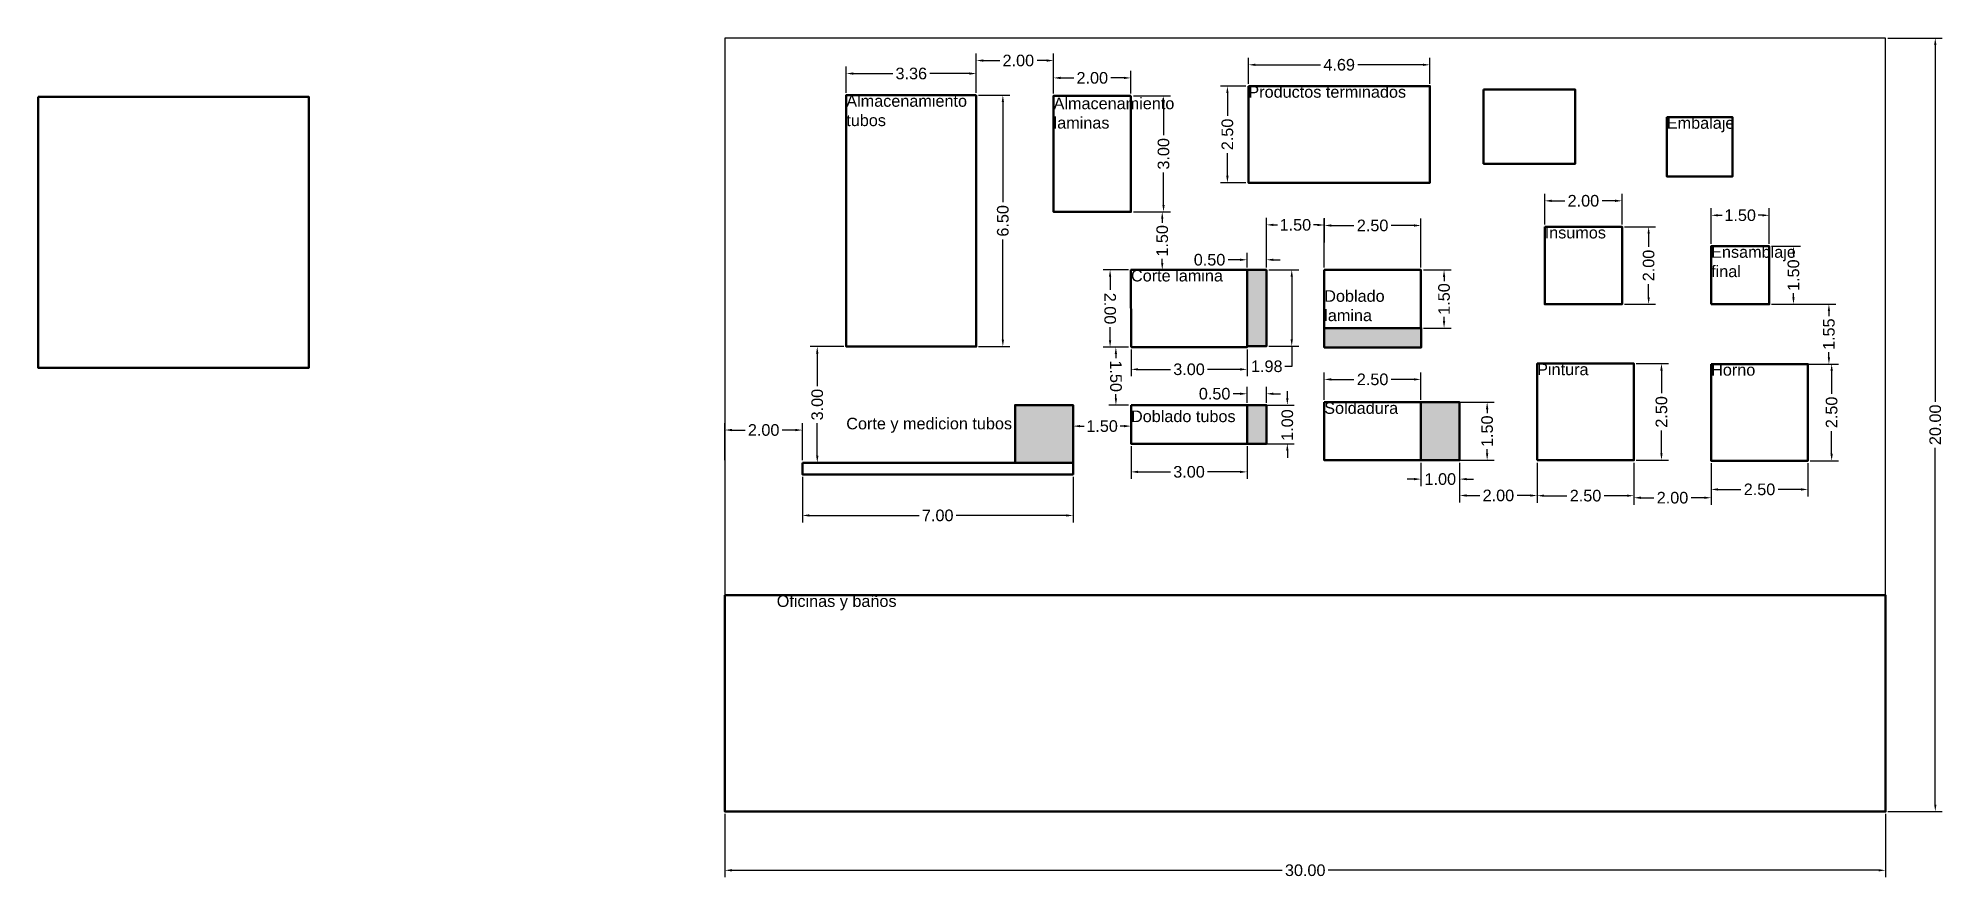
# Model space of a CAD drawing. Header units: metres. Extents: x -17.8 to 31.5, y -1.7 to 20.
import ezdxf

# ---------------------------------------------------------------- set-up
doc = ezdxf.new("R2010")
doc.units = ezdxf.units.M
doc.layers.add('Station', color=3, linetype='Continuous', lineweight=50)
doc.layers.add('WIP', color=40, linetype='Continuous', lineweight=50)
doc.styles.add('Arial_3', font='arial.ttf', dxfattribs={"height": 3})
doc.styles.get("Standard").update_dxf_attribs({"font": 'arial.ttf'})
doc.dimstyles.get("Standard").update_dxf_attribs({"dimtxt": 0.3, "dimasz": 0.18, "dimexe": 0.18, "dimexo": 0.0625, "dimgap": 0.09, "dimtad": 0, "dimtoh": 1, "dimzin": 0, "dimdsep": 46, "dimtxsty": 'Standard', "dimcen": 0.09, "dimadec": 0, "dimazin": 0, "dimtfac": 1, "dimtofl": 0, "dimtmove": 0, "dimatfit": 3, "dimfxl": 1, "dimtolj": 1, "dimtzin": 0, "dimarcsym": 0})

# ---------------------------------------------------------------- blocks, each defined once
blk = doc.blocks.new('*D3')
at = {"color": 0, "lineweight": -2, "transparency": 16777216}
for p, q in [((0, -0.062), (0, -1.699)), ((30, -0.062), (30, -1.699)), ((0.18, -1.519), (14.404, -1.519)), ((29.82, -1.519), (15.596, -1.519))]:
    blk.add_line(p, q, dxfattribs=at)
at = {"color": 0, "transparency": 16777216}
for points in [[(0.18, -1.489), (0.18, -1.549), (0, -1.519)], [(29.82, -1.489), (29.82, -1.549), (30, -1.519)]]:
    blk.add_solid(points, dxfattribs=at)
at = {"layer": 'Defpoints', "color": 0, "transparency": 16777216}
for p in [(0, 0), (30, 0), (30, -1.519)]:
    blk.add_point(p, dxfattribs=at)
at = {"color": 0, "transparency": 16777216, "insert": (15, -1.519), "char_height": 0.3, "attachment_point": 5}
blk.add_mtext('\\A1;30.00', dxfattribs=at)
blk = doc.blocks.new('*D4')
at = {"color": 0, "lineweight": -2, "transparency": 16777216}
for p, q in [((30.063, 20), (31.467, 20)), ((31.287, 19.82), (31.287, 10.598)), ((31.287, 0.18), (31.287, 9.402)), ((30.063, 0), (31.467, 0))]:
    blk.add_line(p, q, dxfattribs=at)
at = {"color": 0, "transparency": 16777216}
for points in [[(31.257, 19.82), (31.317, 19.82), (31.287, 20)], [(31.257, 0.18), (31.317, 0.18), (31.287, 0)]]:
    blk.add_solid(points, dxfattribs=at)
at = {"layer": 'Defpoints', "color": 0, "transparency": 16777216}
for p in [(30, 20), (31.287, 20), (30, 0)]:
    blk.add_point(p, dxfattribs=at)
at = {"color": 0, "transparency": 16777216, "insert": (31.287, 10), "char_height": 0.3, "attachment_point": 5, "rotation": 90}
blk.add_mtext('\\A1;20.00', dxfattribs=at)
blk = doc.blocks.new('*D5')
at = {"color": 0, "lineweight": -2, "transparency": 16777216}
for p, q in [((6.559, 18.524), (7.364, 18.524)), ((7.184, 18.344), (7.184, 15.754)), ((7.184, 12.204), (7.184, 14.794)), ((6.559, 12.024), (7.364, 12.024))]:
    blk.add_line(p, q, dxfattribs=at)
at = {"color": 0, "transparency": 16777216}
for points in [[(7.154, 18.344), (7.214, 18.344), (7.184, 18.524)], [(7.154, 12.204), (7.214, 12.204), (7.184, 12.024)]]:
    blk.add_solid(points, dxfattribs=at)
at = {"layer": 'Defpoints', "color": 0, "transparency": 16777216}
for p in [(6.497, 18.524), (6.497, 12.024), (7.184, 12.024)]:
    blk.add_point(p, dxfattribs=at)
at = {"color": 0, "transparency": 16777216, "insert": (7.184, 15.274), "char_height": 0.3, "attachment_point": 5, "rotation": 90}
blk.add_mtext('\\A1;6.50', dxfattribs=at)
blk = doc.blocks.new('*D6')
at = {"color": 0, "lineweight": -2, "transparency": 16777216}
for p, q in [((3.137, 18.587), (3.137, 19.263)), ((6.497, 18.587), (6.497, 19.263)), ((3.317, 19.083), (4.337, 19.083)), ((6.317, 19.083), (5.296, 19.083))]:
    blk.add_line(p, q, dxfattribs=at)
at = {"color": 0, "transparency": 16777216}
for points in [[(3.317, 19.113), (3.317, 19.053), (3.137, 19.083)], [(6.317, 19.113), (6.317, 19.053), (6.497, 19.083)]]:
    blk.add_solid(points, dxfattribs=at)
at = {"layer": 'Defpoints', "color": 0, "transparency": 16777216}
for p in [(6.497, 19.083), (3.137, 18.524), (6.497, 18.524)]:
    blk.add_point(p, dxfattribs=at)
at = {"color": 0, "transparency": 16777216, "insert": (4.817, 19.083), "char_height": 0.3, "attachment_point": 5}
blk.add_mtext('\\A1;3.36', dxfattribs=at)
blk = doc.blocks.new('*D7')
at = {"color": 0, "lineweight": -2, "transparency": 16777216}
for p, q in [((14.538, 10.69), (14.538, 10.87)), ((13.56, 10.51), (14.718, 10.51)), ((13.56, 9.51), (14.718, 9.51)), ((14.538, 9.33), (14.538, 9.15))]:
    blk.add_line(p, q, dxfattribs=at)
at = {"color": 0, "transparency": 16777216}
for points in [[(14.508, 10.69), (14.568, 10.69), (14.538, 10.51)], [(14.508, 9.33), (14.568, 9.33), (14.538, 9.51)]]:
    blk.add_solid(points, dxfattribs=at)
at = {"layer": 'Defpoints', "color": 0, "transparency": 16777216}
for p in [(13.497, 10.51), (13.497, 9.51), (14.538, 9.51)]:
    blk.add_point(p, dxfattribs=at)
at = {"color": 0, "transparency": 16777216, "insert": (14.538, 9.993), "char_height": 0.3, "attachment_point": 5, "rotation": 90}
blk.add_mtext('\\A1;1.00', dxfattribs=at)
blk = doc.blocks.new('*D8')
at = {"color": 0, "lineweight": -2, "transparency": 16777216}
for p, q in [((15.492, 14.067), (15.492, 15.334)), ((17.992, 14.067), (17.992, 15.334)), ((15.672, 15.154), (16.26, 15.154)), ((17.812, 15.154), (17.224, 15.154))]:
    blk.add_line(p, q, dxfattribs=at)
at = {"color": 0, "transparency": 16777216}
for points in [[(15.672, 15.184), (15.672, 15.124), (15.492, 15.154)], [(17.812, 15.184), (17.812, 15.124), (17.992, 15.154)]]:
    blk.add_solid(points, dxfattribs=at)
at = {"layer": 'Defpoints', "color": 0, "transparency": 16777216}
for p in [(17.992, 15.154), (15.492, 14.004), (17.992, 14.004)]:
    blk.add_point(p, dxfattribs=at)
at = {"color": 0, "transparency": 16777216, "insert": (16.742, 15.154), "char_height": 0.3, "attachment_point": 5}
blk.add_mtext('\\A1;2.50', dxfattribs=at)
blk = doc.blocks.new('*D9')
at = {"color": 0, "lineweight": -2, "transparency": 16777216}
for p, q in [((18.054, 14.004), (18.769, 14.004)), ((18.589, 13.824), (18.589, 13.718)), ((18.054, 12.501), (18.769, 12.501)), ((18.589, 12.681), (18.589, 12.788))]:
    blk.add_line(p, q, dxfattribs=at)
at = {"color": 0, "transparency": 16777216}
for points in [[(18.559, 13.824), (18.619, 13.824), (18.589, 14.004)], [(18.559, 12.681), (18.619, 12.681), (18.589, 12.501)]]:
    blk.add_solid(points, dxfattribs=at)
at = {"layer": 'Defpoints', "color": 0, "transparency": 16777216}
for p in [(17.992, 14.004), (17.992, 12.501), (18.589, 12.501)]:
    blk.add_point(p, dxfattribs=at)
at = {"color": 0, "transparency": 16777216, "insert": (18.589, 13.253), "char_height": 0.3, "attachment_point": 5, "rotation": 90}
blk.add_mtext('\\A1;1.50', dxfattribs=at)
blk = doc.blocks.new('*D10')
at = {"color": 0, "lineweight": -2, "transparency": 16777216}
for p, q in [((28.055, 11.571), (28.788, 11.571)), ((28.608, 11.391), (28.608, 10.802)), ((28.608, 9.251), (28.608, 9.839)), ((28.055, 9.071), (28.788, 9.071))]:
    blk.add_line(p, q, dxfattribs=at)
at = {"color": 0, "transparency": 16777216}
for points in [[(28.578, 11.391), (28.638, 11.391), (28.608, 11.571)], [(28.578, 9.251), (28.638, 9.251), (28.608, 9.071)]]:
    blk.add_solid(points, dxfattribs=at)
at = {"layer": 'Defpoints', "color": 0, "transparency": 16777216}
for p in [(27.993, 11.571), (27.993, 9.071), (28.608, 9.071)]:
    blk.add_point(p, dxfattribs=at)
at = {"color": 0, "transparency": 16777216, "insert": (28.608, 10.321), "char_height": 0.3, "attachment_point": 5, "rotation": 90}
blk.add_mtext('\\A1;2.50', dxfattribs=at)
blk = doc.blocks.new('*D11')
at = {"color": 0, "lineweight": -2, "transparency": 16777216}
for p, q in [((25.493, 9.008), (25.493, 8.149)), ((27.993, 9.008), (27.993, 8.149)), ((25.673, 8.329), (26.261, 8.329)), ((27.813, 8.329), (27.224, 8.329))]:
    blk.add_line(p, q, dxfattribs=at)
at = {"color": 0, "transparency": 16777216}
for points in [[(25.673, 8.359), (25.673, 8.299), (25.493, 8.329)], [(27.813, 8.359), (27.813, 8.299), (27.993, 8.329)]]:
    blk.add_solid(points, dxfattribs=at)
at = {"layer": 'Defpoints', "color": 0, "transparency": 16777216}
for p in [(25.493, 9.071), (27.993, 9.071), (25.493, 8.329)]:
    blk.add_point(p, dxfattribs=at)
at = {"color": 0, "transparency": 16777216, "insert": (26.743, 8.329), "char_height": 0.3, "attachment_point": 5}
blk.add_mtext('\\A1;2.50', dxfattribs=at)
blk = doc.blocks.new('*D12')
at = {"color": 0, "lineweight": -2, "transparency": 16777216}
for p, q in [((15.492, 10.646), (15.492, 11.354)), ((17.992, 10.646), (17.992, 11.354)), ((15.672, 11.174), (16.26, 11.174)), ((17.812, 11.174), (17.224, 11.174))]:
    blk.add_line(p, q, dxfattribs=at)
at = {"color": 0, "transparency": 16777216}
for points in [[(15.672, 11.204), (15.672, 11.144), (15.492, 11.174)], [(17.812, 11.204), (17.812, 11.144), (17.992, 11.174)]]:
    blk.add_solid(points, dxfattribs=at)
at = {"layer": 'Defpoints', "color": 0, "transparency": 16777216}
for p in [(17.992, 11.174), (15.492, 10.584), (17.992, 10.584)]:
    blk.add_point(p, dxfattribs=at)
at = {"color": 0, "transparency": 16777216, "insert": (16.742, 11.174), "char_height": 0.3, "attachment_point": 5}
blk.add_mtext('\\A1;2.50', dxfattribs=at)
blk = doc.blocks.new('*D13')
at = {"color": 0, "lineweight": -2, "transparency": 16777216}
for p, q in [((18.054, 10.584), (19.883, 10.584)), ((19.703, 10.404), (19.703, 10.299)), ((19.703, 9.264), (19.703, 9.369)), ((18.054, 9.084), (19.883, 9.084))]:
    blk.add_line(p, q, dxfattribs=at)
at = {"color": 0, "transparency": 16777216}
for points in [[(19.673, 10.404), (19.733, 10.404), (19.703, 10.584)], [(19.673, 9.264), (19.733, 9.264), (19.703, 9.084)]]:
    blk.add_solid(points, dxfattribs=at)
at = {"layer": 'Defpoints', "color": 0, "transparency": 16777216}
for p in [(17.992, 10.584), (17.992, 9.084), (19.703, 9.084)]:
    blk.add_point(p, dxfattribs=at)
at = {"color": 0, "transparency": 16777216, "insert": (19.703, 9.834), "char_height": 0.3, "attachment_point": 5, "rotation": 90}
blk.add_mtext('\\A1;1.50', dxfattribs=at)
blk = doc.blocks.new('*D14')
at = {"color": 0, "lineweight": -2, "transparency": 16777216}
for p, q in [((27.055, 14.619), (27.801, 14.619)), ((27.621, 14.439), (27.621, 14.334)), ((27.621, 13.299), (27.621, 13.404)), ((27.055, 13.119), (27.801, 13.119))]:
    blk.add_line(p, q, dxfattribs=at)
at = {"color": 0, "transparency": 16777216}
for points in [[(27.591, 14.439), (27.651, 14.439), (27.621, 14.619)], [(27.591, 13.299), (27.651, 13.299), (27.621, 13.119)]]:
    blk.add_solid(points, dxfattribs=at)
at = {"layer": 'Defpoints', "color": 0, "transparency": 16777216}
for p in [(26.993, 14.619), (27.621, 14.619), (26.993, 13.119)]:
    blk.add_point(p, dxfattribs=at)
at = {"color": 0, "transparency": 16777216, "insert": (27.621, 13.869), "char_height": 0.3, "attachment_point": 5, "rotation": 90}
blk.add_mtext('\\A1;1.50', dxfattribs=at)
blk = doc.blocks.new('*D15')
at = {"color": 0, "lineweight": -2, "transparency": 16777216}
for p, q in [((25.493, 14.681), (25.493, 15.598)), ((25.673, 15.418), (25.778, 15.418)), ((26.813, 15.418), (26.708, 15.418)), ((26.993, 14.681), (26.993, 15.598))]:
    blk.add_line(p, q, dxfattribs=at)
at = {"color": 0, "transparency": 16777216}
for points in [[(25.673, 15.448), (25.673, 15.388), (25.493, 15.418)], [(26.813, 15.448), (26.813, 15.388), (26.993, 15.418)]]:
    blk.add_solid(points, dxfattribs=at)
at = {"layer": 'Defpoints', "color": 0, "transparency": 16777216}
for p in [(25.493, 15.418), (25.493, 14.619), (26.993, 14.619)]:
    blk.add_point(p, dxfattribs=at)
at = {"color": 0, "transparency": 16777216, "insert": (26.243, 15.418), "char_height": 0.3, "attachment_point": 5}
blk.add_mtext('\\A1;1.50', dxfattribs=at)
blk = doc.blocks.new('*D16')
at = {"color": 0, "lineweight": -2, "transparency": 16777216}
for p, q in [((20.996, 9.021), (20.996, 7.987)), ((23.496, 9.021), (23.496, 7.987)), ((21.176, 8.167), (21.764, 8.167)), ((23.316, 8.167), (22.727, 8.167))]:
    blk.add_line(p, q, dxfattribs=at)
at = {"color": 0, "transparency": 16777216}
for points in [[(21.176, 8.197), (21.176, 8.137), (20.996, 8.167)], [(23.316, 8.197), (23.316, 8.137), (23.496, 8.167)]]:
    blk.add_solid(points, dxfattribs=at)
at = {"layer": 'Defpoints', "color": 0, "transparency": 16777216}
for p in [(20.996, 9.084), (23.496, 9.084), (23.496, 8.167)]:
    blk.add_point(p, dxfattribs=at)
at = {"color": 0, "transparency": 16777216, "insert": (22.246, 8.167), "char_height": 0.3, "attachment_point": 5}
blk.add_mtext('\\A1;2.50', dxfattribs=at)
blk = doc.blocks.new('*D17')
at = {"color": 0, "lineweight": -2, "transparency": 16777216}
for p, q in [((23.558, 11.584), (24.389, 11.584)), ((24.209, 11.404), (24.209, 10.816)), ((24.209, 9.264), (24.209, 9.852)), ((23.558, 9.084), (24.389, 9.084))]:
    blk.add_line(p, q, dxfattribs=at)
at = {"color": 0, "transparency": 16777216}
for points in [[(24.179, 11.404), (24.239, 11.404), (24.209, 11.584)], [(24.179, 9.264), (24.239, 9.264), (24.209, 9.084)]]:
    blk.add_solid(points, dxfattribs=at)
at = {"layer": 'Defpoints', "color": 0, "transparency": 16777216}
for p in [(23.496, 11.584), (24.209, 11.584), (23.496, 9.084)]:
    blk.add_point(p, dxfattribs=at)
at = {"color": 0, "transparency": 16777216, "insert": (24.209, 10.334), "char_height": 0.3, "attachment_point": 5, "rotation": 90}
blk.add_mtext('\\A1;2.50', dxfattribs=at)
blk = doc.blocks.new('*D18')
at = {"color": 0, "lineweight": -2, "transparency": 16777216}
for p, q in [((6.497, 18.587), (6.497, 19.599)), ((6.677, 19.419), (7.104, 19.419)), ((8.316, 19.419), (8.067, 19.419)), ((8.496, 18.57), (8.496, 19.599))]:
    blk.add_line(p, q, dxfattribs=at)
at = {"color": 0, "transparency": 16777216}
for points in [[(6.677, 19.449), (6.677, 19.389), (6.497, 19.419)], [(8.316, 19.449), (8.316, 19.389), (8.496, 19.419)]]:
    blk.add_solid(points, dxfattribs=at)
at = {"layer": 'Defpoints', "color": 0, "transparency": 16777216}
for p in [(8.496, 19.419), (6.497, 18.524), (8.496, 18.507)]:
    blk.add_point(p, dxfattribs=at)
at = {"color": 0, "transparency": 16777216, "insert": (7.585, 19.419), "char_height": 0.3, "attachment_point": 5}
blk.add_mtext('\\A1;2.00', dxfattribs=at)
blk = doc.blocks.new('*D19')
at = {"color": 0, "lineweight": -2, "transparency": 16777216}
for p, q in [((8.496, 18.57), (8.496, 19.15)), ((8.676, 18.97), (9.015, 18.97)), ((10.316, 18.97), (9.978, 18.97)), ((10.496, 18.57), (10.496, 19.15))]:
    blk.add_line(p, q, dxfattribs=at)
at = {"color": 0, "transparency": 16777216}
for points in [[(8.676, 19), (8.676, 18.94), (8.496, 18.97)], [(10.316, 19), (10.316, 18.94), (10.496, 18.97)]]:
    blk.add_solid(points, dxfattribs=at)
at = {"layer": 'Defpoints', "color": 0, "transparency": 16777216}
for p in [(10.496, 18.97), (8.496, 18.507), (10.496, 18.507)]:
    blk.add_point(p, dxfattribs=at)
at = {"color": 0, "transparency": 16777216, "insert": (9.496, 18.97), "char_height": 0.3, "attachment_point": 5}
blk.add_mtext('\\A1;2.00', dxfattribs=at)
blk = doc.blocks.new('*D20')
at = {"color": 0, "lineweight": -2, "transparency": 16777216}
for p, q in [((10.559, 18.507), (11.518, 18.507)), ((11.338, 18.327), (11.338, 17.486)), ((11.338, 15.687), (11.338, 16.528)), ((10.559, 15.507), (11.518, 15.507))]:
    blk.add_line(p, q, dxfattribs=at)
at = {"color": 0, "transparency": 16777216}
for points in [[(11.308, 18.327), (11.368, 18.327), (11.338, 18.507)], [(11.308, 15.687), (11.368, 15.687), (11.338, 15.507)]]:
    blk.add_solid(points, dxfattribs=at)
at = {"layer": 'Defpoints', "color": 0, "transparency": 16777216}
for p in [(10.496, 18.507), (10.496, 15.507), (11.338, 15.507)]:
    blk.add_point(p, dxfattribs=at)
at = {"color": 0, "transparency": 16777216, "insert": (11.338, 17.007), "char_height": 0.3, "attachment_point": 5, "rotation": 90}
blk.add_mtext('\\A1;3.00', dxfattribs=at)
blk = doc.blocks.new('*D22')
at = {"color": 0, "lineweight": -2, "transparency": 16777216}
for p, q in [((10.497, 11.945), (10.497, 11.254)), ((13.497, 11.945), (13.497, 11.254)), ((10.677, 11.434), (11.518, 11.434)), ((13.317, 11.434), (12.476, 11.434))]:
    blk.add_line(p, q, dxfattribs=at)
at = {"color": 0, "transparency": 16777216}
for points in [[(10.677, 11.464), (10.677, 11.404), (10.497, 11.434)], [(13.317, 11.464), (13.317, 11.404), (13.497, 11.434)]]:
    blk.add_solid(points, dxfattribs=at)
at = {"layer": 'Defpoints', "color": 0, "transparency": 16777216}
for p in [(10.497, 12.007), (13.497, 12.007), (10.497, 11.434)]:
    blk.add_point(p, dxfattribs=at)
at = {"color": 0, "transparency": 16777216, "insert": (11.997, 11.434), "char_height": 0.3, "attachment_point": 5}
blk.add_mtext('\\A1;3.00', dxfattribs=at)
blk = doc.blocks.new('*D23')
at = {"color": 0, "lineweight": -2, "transparency": 16777216}
for p, q in [((13.996, 14.07), (13.999, 15.35)), ((15.492, 14.067), (15.495, 15.347)), ((14.179, 15.17), (14.281, 15.169)), ((15.314, 15.167), (15.211, 15.168))]:
    blk.add_line(p, q, dxfattribs=at)
at = {"color": 0, "transparency": 16777216}
for points in [[(14.179, 15.2), (14.179, 15.14), (13.999, 15.17)], [(15.314, 15.197), (15.314, 15.137), (15.494, 15.167)]]:
    blk.add_solid(points, dxfattribs=at)
at = {"layer": 'Defpoints', "color": 0, "transparency": 16777216}
for p in [(15.494, 15.167), (13.996, 14.007), (15.492, 14.004)]:
    blk.add_point(p, dxfattribs=at)
at = {"color": 0, "transparency": 16777216, "insert": (14.746, 15.169), "char_height": 0.3, "attachment_point": 5, "rotation": 359.8894}
blk.add_mtext('\\A1;1.50', dxfattribs=at)
blk = doc.blocks.new('*D24')
at = {"color": 0, "lineweight": -2, "transparency": 16777216}
for p, q in [((10.559, 15.507), (11.485, 15.507)), ((11.305, 15.327), (11.305, 15.222)), ((11.305, 14.187), (11.305, 14.292)), ((10.559, 14.007), (11.485, 14.007))]:
    blk.add_line(p, q, dxfattribs=at)
at = {"color": 0, "transparency": 16777216}
for points in [[(11.275, 15.327), (11.335, 15.327), (11.305, 15.507)], [(11.275, 14.187), (11.335, 14.187), (11.305, 14.007)]]:
    blk.add_solid(points, dxfattribs=at)
at = {"layer": 'Defpoints', "color": 0, "transparency": 16777216}
for p in [(10.496, 15.507), (10.496, 14.007), (11.305, 14.007)]:
    blk.add_point(p, dxfattribs=at)
at = {"color": 0, "transparency": 16777216, "insert": (11.305, 14.757), "char_height": 0.3, "attachment_point": 5, "rotation": 90}
blk.add_mtext('\\A1;1.50', dxfattribs=at)
blk = doc.blocks.new('*D25')
at = {"color": 0, "lineweight": -2, "transparency": 16777216}
for p, q in [((10.434, 14.007), (9.776, 14.007)), ((9.956, 13.827), (9.956, 13.489)), ((9.956, 12.187), (9.956, 12.525)), ((10.434, 12.007), (9.776, 12.007))]:
    blk.add_line(p, q, dxfattribs=at)
at = {"color": 0, "transparency": 16777216}
for points in [[(9.986, 13.827), (9.926, 13.827), (9.956, 14.007)], [(9.986, 12.187), (9.926, 12.187), (9.956, 12.007)]]:
    blk.add_solid(points, dxfattribs=at)
at = {"layer": 'Defpoints', "color": 0, "transparency": 16777216}
for p in [(9.956, 14.007), (10.496, 14.007), (10.497, 12.007)]:
    blk.add_point(p, dxfattribs=at)
at = {"color": 0, "transparency": 16777216, "insert": (9.956, 13.007), "char_height": 0.3, "attachment_point": 5, "rotation": 270.0157}
blk.add_mtext('\\A1;2.00', dxfattribs=at)
blk = doc.blocks.new('*D26')
at = {"color": 0, "lineweight": -2, "transparency": 16777216}
for p, q in [((14.059, 14.007), (14.832, 14.007)), ((14.652, 13.827), (14.652, 12.21)), ((14.059, 12.03), (14.832, 12.03)), ((14.652, 12.03), (14.652, 11.512)), ((14.652, 11.512), (14.472, 11.512))]:
    blk.add_line(p, q, dxfattribs=at)
at = {"color": 0, "transparency": 16777216}
for points in [[(14.622, 13.827), (14.682, 13.827), (14.652, 14.007)], [(14.622, 12.21), (14.682, 12.21), (14.652, 12.03)]]:
    blk.add_solid(points, dxfattribs=at)
at = {"layer": 'Defpoints', "color": 0, "transparency": 16777216}
for p in [(13.996, 14.007), (13.996, 12.03), (14.652, 12.03)]:
    blk.add_point(p, dxfattribs=at)
at = {"color": 0, "transparency": 16777216, "insert": (14.006, 11.512), "char_height": 0.3, "attachment_point": 5}
blk.add_mtext('\\A1;1.98', dxfattribs=at)
blk = doc.blocks.new('*D27')
at = {"color": 0, "lineweight": -2, "transparency": 16777216}
for p, q in [((13.496, 14.07), (13.496, 14.447)), ((13.996, 14.07), (13.996, 14.447)), ((13.316, 14.267), (13.007, 14.267)), ((14.176, 14.267), (14.356, 14.267))]:
    blk.add_line(p, q, dxfattribs=at)
at = {"color": 0, "transparency": 16777216}
for points in [[(13.316, 14.297), (13.316, 14.237), (13.496, 14.267)], [(14.176, 14.297), (14.176, 14.237), (13.996, 14.267)]]:
    blk.add_solid(points, dxfattribs=at)
at = {"layer": 'Defpoints', "color": 0, "transparency": 16777216}
for p in [(13.496, 14.007), (13.996, 14.267), (13.996, 14.007)]:
    blk.add_point(p, dxfattribs=at)
at = {"color": 0, "transparency": 16777216, "insert": (12.527, 14.267), "char_height": 0.3, "attachment_point": 5}
blk.add_mtext('\\A1;0.50', dxfattribs=at)
blk = doc.blocks.new('*D28')
at = {"color": 0, "lineweight": -2, "transparency": 16777216}
for p, q in [((10.434, 12.007), (9.926, 12.007)), ((10.106, 11.827), (10.106, 11.723)), ((10.435, 10.51), (9.927, 10.509)), ((10.107, 10.689), (10.107, 10.793))]:
    blk.add_line(p, q, dxfattribs=at)
at = {"color": 0, "transparency": 16777216}
for points in [[(10.136, 11.827), (10.076, 11.827), (10.106, 12.007)], [(10.137, 10.689), (10.077, 10.689), (10.107, 10.509)]]:
    blk.add_solid(points, dxfattribs=at)
at = {"layer": 'Defpoints', "color": 0, "transparency": 16777216}
for p in [(10.106, 12.007), (10.497, 12.007), (10.497, 10.51)]:
    blk.add_point(p, dxfattribs=at)
at = {"color": 0, "transparency": 16777216, "insert": (10.106, 11.258), "char_height": 0.3, "attachment_point": 5, "rotation": 270.0171}
blk.add_mtext('\\A1;1.50', dxfattribs=at)
blk = doc.blocks.new('*D29')
at = {"color": 0, "lineweight": -2, "transparency": 16777216}
for p, q in [((10.497, 9.447), (10.497, 8.603)), ((13.497, 9.447), (13.497, 8.603)), ((10.677, 8.783), (11.518, 8.783)), ((13.317, 8.783), (12.476, 8.783))]:
    blk.add_line(p, q, dxfattribs=at)
at = {"color": 0, "transparency": 16777216}
for points in [[(10.677, 8.813), (10.677, 8.753), (10.497, 8.783)], [(13.317, 8.813), (13.317, 8.753), (13.497, 8.783)]]:
    blk.add_solid(points, dxfattribs=at)
at = {"layer": 'Defpoints', "color": 0, "transparency": 16777216}
for p in [(10.497, 9.51), (13.497, 9.51), (10.497, 8.783)]:
    blk.add_point(p, dxfattribs=at)
at = {"color": 0, "transparency": 16777216, "insert": (11.997, 8.783), "char_height": 0.3, "attachment_point": 5}
blk.add_mtext('\\A1;3.00', dxfattribs=at)
blk = doc.blocks.new('*D30')
at = {"color": 0, "lineweight": -2, "transparency": 16777216}
for p, q in [((13.497, 10.572), (13.497, 10.983)), ((13.997, 10.572), (13.997, 10.983)), ((13.317, 10.803), (13.137, 10.803)), ((14.177, 10.803), (14.357, 10.803))]:
    blk.add_line(p, q, dxfattribs=at)
at = {"color": 0, "transparency": 16777216}
for points in [[(13.317, 10.833), (13.317, 10.773), (13.497, 10.803)], [(14.177, 10.833), (14.177, 10.773), (13.997, 10.803)]]:
    blk.add_solid(points, dxfattribs=at)
at = {"layer": 'Defpoints', "color": 0, "transparency": 16777216}
for p in [(13.497, 10.51), (13.997, 10.803), (13.997, 10.51)]:
    blk.add_point(p, dxfattribs=at)
at = {"color": 0, "transparency": 16777216, "insert": (12.658, 10.803), "char_height": 0.3, "attachment_point": 5}
blk.add_mtext('\\A1;0.50', dxfattribs=at)
blk = doc.blocks.new('*D31')
at = {"color": 0, "lineweight": -2, "transparency": 16777216}
for p, q in [((17.992, 9.021), (17.992, 8.416)), ((18.992, 9.021), (18.992, 8.416)), ((17.812, 8.596), (17.632, 8.596)), ((19.172, 8.596), (19.352, 8.596))]:
    blk.add_line(p, q, dxfattribs=at)
at = {"color": 0, "transparency": 16777216}
for points in [[(17.812, 8.626), (17.812, 8.566), (17.992, 8.596)], [(19.172, 8.626), (19.172, 8.566), (18.992, 8.596)]]:
    blk.add_solid(points, dxfattribs=at)
at = {"layer": 'Defpoints', "color": 0, "transparency": 16777216}
for p in [(17.992, 9.084), (18.992, 9.084), (17.992, 8.596)]:
    blk.add_point(p, dxfattribs=at)
at = {"color": 0, "transparency": 16777216, "insert": (18.492, 8.596), "char_height": 0.3, "attachment_point": 5}
blk.add_mtext('\\A1;1.00', dxfattribs=at)
blk = doc.blocks.new('*D32')
at = {"color": 0, "lineweight": -2, "transparency": 16777216}
for p, q in [((18.992, 9.021), (18.992, 7.992)), ((20.996, 9.021), (20.996, 7.992)), ((19.172, 8.172), (19.512, 8.172)), ((20.816, 8.172), (20.475, 8.172))]:
    blk.add_line(p, q, dxfattribs=at)
at = {"color": 0, "transparency": 16777216}
for points in [[(19.172, 8.202), (19.172, 8.142), (18.992, 8.172)], [(20.816, 8.202), (20.816, 8.142), (20.996, 8.172)]]:
    blk.add_solid(points, dxfattribs=at)
at = {"layer": 'Defpoints', "color": 0, "transparency": 16777216}
for p in [(18.992, 9.084), (20.996, 9.084), (20.996, 8.172)]:
    blk.add_point(p, dxfattribs=at)
at = {"color": 0, "transparency": 16777216, "insert": (19.994, 8.172), "char_height": 0.3, "attachment_point": 5}
blk.add_mtext('\\A1;2.00', dxfattribs=at)
blk = doc.blocks.new('*D33')
at = {"color": 0, "lineweight": -2, "transparency": 16777216}
for p, q in [((23.496, 9.021), (23.496, 7.934)), ((25.493, 9.008), (25.493, 7.934)), ((23.676, 8.114), (24.012, 8.114)), ((25.313, 8.114), (24.976, 8.114))]:
    blk.add_line(p, q, dxfattribs=at)
at = {"color": 0, "transparency": 16777216}
for points in [[(23.676, 8.144), (23.676, 8.084), (23.496, 8.114)], [(25.313, 8.144), (25.313, 8.084), (25.493, 8.114)]]:
    blk.add_solid(points, dxfattribs=at)
at = {"layer": 'Defpoints', "color": 0, "transparency": 16777216}
for p in [(23.496, 9.084), (25.493, 9.071), (25.493, 8.114)]:
    blk.add_point(p, dxfattribs=at)
at = {"color": 0, "transparency": 16777216, "insert": (24.494, 8.114), "char_height": 0.3, "attachment_point": 5}
blk.add_mtext('\\A1;2.00', dxfattribs=at)
blk = doc.blocks.new('*D34')
at = {"color": 0, "lineweight": -2, "transparency": 16777216}
for p, q in [((10.497, 10.447), (10.497, 9.786)), ((9.001, 9.082), (9.001, 10.146)), ((9.181, 9.966), (9.284, 9.966)), ((10.317, 9.966), (10.214, 9.966))]:
    blk.add_line(p, q, dxfattribs=at)
at = {"color": 0, "transparency": 16777216}
for points in [[(9.181, 9.996), (9.181, 9.936), (9.001, 9.966)], [(10.317, 9.996), (10.317, 9.936), (10.497, 9.966)]]:
    blk.add_solid(points, dxfattribs=at)
at = {"layer": 'Defpoints', "color": 0, "transparency": 16777216}
for p in [(10.497, 10.51), (9.001, 9.966), (9.001, 9.02)]:
    blk.add_point(p, dxfattribs=at)
at = {"color": 0, "transparency": 16777216, "insert": (9.749, 9.966), "char_height": 0.3, "attachment_point": 5}
blk.add_mtext('\\A1;1.50', dxfattribs=at)
blk = doc.blocks.new('*D35')
at = {"color": 0, "lineweight": -2, "transparency": 16777216}
for p, q in [((2.001, 8.656), (2.001, 7.476)), ((9.001, 8.656), (9.001, 7.476)), ((2.181, 7.656), (5.023, 7.656)), ((8.821, 7.656), (5.979, 7.656))]:
    blk.add_line(p, q, dxfattribs=at)
at = {"color": 0, "transparency": 16777216}
for points in [[(2.181, 7.686), (2.181, 7.626), (2.001, 7.656)], [(8.821, 7.686), (8.821, 7.626), (9.001, 7.656)]]:
    blk.add_solid(points, dxfattribs=at)
at = {"layer": 'Defpoints', "color": 0, "transparency": 16777216}
for p in [(2.001, 8.718), (9.001, 8.718), (2.001, 7.656)]:
    blk.add_point(p, dxfattribs=at)
at = {"color": 0, "transparency": 16777216, "insert": (5.501, 7.656), "char_height": 0.3, "attachment_point": 5}
blk.add_mtext('\\A1;7.00', dxfattribs=at)
blk = doc.blocks.new('*D36')
at = {"color": 0, "lineweight": -2, "transparency": 16777216}
for p, q in [((3.074, 12.024), (2.207, 12.024)), ((2.387, 11.844), (2.387, 11.001)), ((2.387, 9.2), (2.387, 10.043)), ((3.074, 9.02), (2.207, 9.02))]:
    blk.add_line(p, q, dxfattribs=at)
at = {"color": 0, "transparency": 16777216}
for points in [[(2.357, 11.844), (2.417, 11.844), (2.387, 12.024)], [(2.357, 9.2), (2.417, 9.2), (2.387, 9.02)]]:
    blk.add_solid(points, dxfattribs=at)
at = {"layer": 'Defpoints', "color": 0, "transparency": 16777216}
for p in [(3.137, 12.024), (2.387, 9.02), (3.137, 9.02)]:
    blk.add_point(p, dxfattribs=at)
at = {"color": 0, "transparency": 16777216, "insert": (2.387, 10.522), "char_height": 0.3, "attachment_point": 5, "rotation": 90}
blk.add_mtext('\\A1;3.00', dxfattribs=at)
blk = doc.blocks.new('*D37')
at = {"color": 0, "lineweight": -2, "transparency": 16777216}
for p, q in [((23.255, 15.12), (24.057, 15.12)), ((23.877, 14.94), (23.877, 14.601)), ((23.877, 13.299), (23.877, 13.637)), ((23.255, 13.119), (24.057, 13.119))]:
    blk.add_line(p, q, dxfattribs=at)
at = {"color": 0, "transparency": 16777216}
for points in [[(23.847, 14.94), (23.907, 14.94), (23.877, 15.12)], [(23.847, 13.299), (23.907, 13.299), (23.877, 13.119)]]:
    blk.add_solid(points, dxfattribs=at)
at = {"layer": 'Defpoints', "color": 0, "transparency": 16777216}
for p in [(23.192, 15.12), (23.193, 13.119), (23.877, 13.119)]:
    blk.add_point(p, dxfattribs=at)
at = {"color": 0, "transparency": 16777216, "insert": (23.877, 14.119), "char_height": 0.3, "attachment_point": 5, "rotation": 90}
blk.add_mtext('\\A1;2.00', dxfattribs=at)
blk = doc.blocks.new('*D40')
at = {"color": 0, "lineweight": -2, "transparency": 16777216}
for p, q in [((0, 9.082), (0, 10.045)), ((0.18, 9.865), (0.519, 9.865)), ((1.821, 9.865), (1.482, 9.865)), ((2.001, 9.082), (2.001, 10.045))]:
    blk.add_line(p, q, dxfattribs=at)
at = {"color": 0, "transparency": 16777216}
for points in [[(0.18, 9.895), (0.18, 9.835), (0, 9.865)], [(1.821, 9.895), (1.821, 9.835), (2.001, 9.865)]]:
    blk.add_solid(points, dxfattribs=at)
at = {"layer": 'Defpoints', "color": 0, "transparency": 16777216}
for p in [(0, 9.865), (0, 9.02), (2.001, 9.02)]:
    blk.add_point(p, dxfattribs=at)
at = {"color": 0, "transparency": 16777216, "insert": (1.001, 9.865), "char_height": 0.3, "attachment_point": 5}
blk.add_mtext('\\A1;2.00', dxfattribs=at)
blk = doc.blocks.new('*D41')
at = {"color": 0, "lineweight": -2, "transparency": 16777216}
for p, q in [((27.055, 13.119), (28.717, 13.119)), ((28.537, 12.939), (28.537, 12.81)), ((28.537, 11.747), (28.537, 11.876)), ((27.055, 11.567), (28.717, 11.567))]:
    blk.add_line(p, q, dxfattribs=at)
at = {"color": 0, "transparency": 16777216}
for points in [[(28.507, 12.939), (28.567, 12.939), (28.537, 13.119)], [(28.507, 11.747), (28.567, 11.747), (28.537, 11.567)]]:
    blk.add_solid(points, dxfattribs=at)
at = {"layer": 'Defpoints', "color": 0, "transparency": 16777216}
for p in [(26.993, 13.119), (26.993, 11.567), (28.537, 11.567)]:
    blk.add_point(p, dxfattribs=at)
at = {"color": 0, "transparency": 16777216, "insert": (28.537, 12.343), "char_height": 0.3, "attachment_point": 5, "rotation": 90}
blk.add_mtext('\\A1;1.55', dxfattribs=at)
blk = doc.blocks.new('*D42')
at = {"color": 0, "lineweight": -2, "transparency": 16777216}
for p, q in [((21.19, 15.182), (21.19, 15.972)), ((21.37, 15.792), (21.71, 15.792)), ((23.012, 15.792), (22.673, 15.792)), ((23.192, 15.182), (23.192, 15.972))]:
    blk.add_line(p, q, dxfattribs=at)
at = {"color": 0, "transparency": 16777216}
for points in [[(21.37, 15.822), (21.37, 15.762), (21.19, 15.792)], [(23.012, 15.822), (23.012, 15.762), (23.192, 15.792)]]:
    blk.add_solid(points, dxfattribs=at)
at = {"layer": 'Defpoints', "color": 0, "transparency": 16777216}
for p in [(23.192, 15.792), (21.19, 15.12), (23.192, 15.12)]:
    blk.add_point(p, dxfattribs=at)
at = {"color": 0, "transparency": 16777216, "insert": (22.191, 15.792), "char_height": 0.3, "attachment_point": 5}
blk.add_mtext('\\A1;2.00', dxfattribs=at)
blk = doc.blocks.new('*D43')
at = {"color": 0, "lineweight": -2, "transparency": 16777216}
for p, q in [((13.469, 18.758), (12.809, 18.758)), ((12.989, 18.578), (12.989, 17.99)), ((12.989, 16.439), (12.989, 17.027)), ((13.469, 16.259), (12.809, 16.259))]:
    blk.add_line(p, q, dxfattribs=at)
at = {"color": 0, "transparency": 16777216}
for points in [[(12.959, 18.578), (13.019, 18.578), (12.989, 18.758)], [(12.959, 16.439), (13.019, 16.439), (12.989, 16.259)]]:
    blk.add_solid(points, dxfattribs=at)
at = {"layer": 'Defpoints', "color": 0, "transparency": 16777216}
for p in [(13.531, 18.758), (12.989, 16.259), (13.531, 16.259)]:
    blk.add_point(p, dxfattribs=at)
at = {"color": 0, "transparency": 16777216, "insert": (12.989, 17.509), "char_height": 0.3, "attachment_point": 5, "rotation": 90}
blk.add_mtext('\\A1;2.50', dxfattribs=at)
blk = doc.blocks.new('*D44')
at = {"color": 0, "lineweight": -2, "transparency": 16777216}
for p, q in [((13.531, 18.821), (13.531, 19.489)), ((13.711, 19.309), (15.392, 19.309)), ((18.044, 19.309), (16.364, 19.309)), ((18.224, 18.821), (18.224, 19.489))]:
    blk.add_line(p, q, dxfattribs=at)
at = {"color": 0, "transparency": 16777216}
for points in [[(13.711, 19.339), (13.711, 19.279), (13.531, 19.309)], [(18.044, 19.339), (18.044, 19.279), (18.224, 19.309)]]:
    blk.add_solid(points, dxfattribs=at)
at = {"layer": 'Defpoints', "color": 0, "transparency": 16777216}
for p in [(18.224, 19.309), (13.531, 18.758), (18.224, 18.758)]:
    blk.add_point(p, dxfattribs=at)
at = {"color": 0, "transparency": 16777216, "insert": (15.878, 19.309), "char_height": 0.3, "attachment_point": 5}
blk.add_mtext('\\A1;4.69', dxfattribs=at)

msp = doc.modelspace()

# ---------------------------------------------------------------- hatches: boundary and pattern name
at = {"layer": 'WIP'}
h = msp.add_hatch(color=256, dxfattribs=at)
h.dxf.hatch_style = 1
h.paths.add_polyline_path([(13.996, 14.007), (13.496, 14.007), (13.497, 12.03), (13.996, 12.03)])
h = msp.add_hatch(color=256, dxfattribs=at)
h.dxf.hatch_style = 1
h.paths.add_polyline_path([(15.492, 12.501), (15.492, 12.001), (17.998, 12.001), (17.998, 12.501)])
h = msp.add_hatch(color=256, dxfattribs=at)
h.dxf.hatch_style = 1
h.paths.add_polyline_path([(7.501, 9.02), (9.001, 9.02), (9.001, 10.51), (7.501, 10.51)])
h = msp.add_hatch(color=256, dxfattribs=at)
h.dxf.hatch_style = 1
h.paths.add_polyline_path([(13.997, 10.51), (13.497, 10.51), (13.497, 9.51), (13.997, 9.51)])
h = msp.add_hatch(color=256, dxfattribs=at)
h.dxf.hatch_style = 1
h.paths.add_polyline_path([(18.992, 10.584), (17.992, 10.584), (17.992, 9.084), (18.992, 9.084)])

# ---------------------------------------------------------------- linework, layer by layer
msp.add_lwpolyline([(0, 0), (30, 0), (30, 20), (0, 20)], close=True)
at = {"layer": 'Station'}
for points in [[(13.531, 18.758), (18.224, 18.758), (18.224, 16.259), (13.531, 16.259)], [(-17.754, 18.477), (-10.754, 18.477), (-10.754, 11.477), (-17.754, 11.477)], [(6.497, 18.524), (6.497, 12.024), (3.137, 12.024), (3.137, 18.524)], [(10.496, 18.507), (10.496, 15.507), (8.496, 15.507), (8.496, 18.507)], [(19.61, 18.669), (21.979, 18.669), (21.979, 16.75), (19.61, 16.75)], [(24.347, 17.955), (26.046, 17.955), (26.046, 16.422), (24.347, 16.422)], [(21.19, 15.12), (23.192, 15.12), (23.193, 13.119), (21.191, 13.119)], [(25.493, 13.119), (26.993, 13.119), (26.993, 14.619), (25.493, 14.619)], [(10.497, 12.007), (10.496, 14.007), (13.496, 14.007), (13.497, 12.007)], [(15.492, 14.004), (17.992, 14.004), (17.992, 12.501), (15.492, 12.501)], [(20.996, 9.084), (23.496, 9.084), (23.496, 11.584), (20.996, 11.584)], [(25.493, 11.571), (27.993, 11.571), (27.993, 9.071), (25.493, 9.071)], [(10.497, 10.51), (13.497, 10.51), (13.497, 9.51), (10.497, 9.51)], [(15.492, 10.584), (17.992, 10.584), (17.992, 9.084), (15.492, 9.084)], [(2.001, 9.02), (9.001, 9.02), (9.001, 8.718), (2.001, 8.718)], [(0, 5.592), (30, 5.592), (30, 0), (0, 0)]]:
    msp.add_lwpolyline(points, close=True, dxfattribs=at)
at = {"layer": 'WIP'}
for points in [[(13.496, 14.007), (13.996, 14.007), (13.996, 12.03), (13.496, 12.03)], [(15.492, 12.501), (17.998, 12.501), (17.998, 12.001), (15.492, 12.001)], [(9.001, 9.02), (7.501, 9.02), (7.501, 10.51), (9.001, 10.51)], [(13.497, 10.51), (13.997, 10.51), (13.997, 9.51), (13.497, 9.51)], [(17.992, 10.584), (18.992, 10.584), (18.992, 9.084), (17.992, 9.084)]]:
    msp.add_lwpolyline(points, close=True, dxfattribs=at)

# ---------------------------------------------------------------- texts
at = {"char_height": 0.3, "attachment_point": 1}
for s, width, insert in [('Productos terminados', 4.6929, (13.531, 18.758)), ('Embalaje', 1.69873, (24.347, 17.955)), ('Insumos', 2.00265, (21.19, 15.12)), ('Oficinas y baños', 19.9684, (1.339, 5.592))]:
    msp.add_mtext_dynamic_manual_height_columns(s, width=width, gutter_width=12.5, heights=[0], dxfattribs=dict(at, insert=insert))
at = {"char_height": 0.3, "attachment_point": 1, "style": 'Arial_3'}
for s, width, insert in [('{\\fArial Unicode MS|b0|i0|c0|p2;Almacenamiento tubos}', 3, (3.137, 18.524)), ('{\\fArial Unicode MS|b0|i0|c0|p2;Almacenamiento laminas}', 3, (8.496, 18.461)), ('{\\fArial Unicode MS|b0|i0|c0|p2;Ensamblaje final}', 2.5, (25.493, 14.619)), ('{\\fArial Unicode MS|b0|i0|c0|p2;Corte lamina}', 4.180265023023821e-13, (10.497, 14.007)), ('{\\fArial Unicode MS|b0|i0|c0|p34;Doblado lamina}', 2, (15.492, 13.481)), ('{\\fArial Unicode MS|b0|i0|c0|p2;Pintura}', 2.5, (20.996, 11.584)), ('{\\fArial Unicode MS|b0|i0|c0|p2;Horno}', 8.903953130356967e-13, (25.493, 11.571)), ('{\\fArial Unicode MS|b0|i0|c0|p34;Doblado tubos}', 4, (10.497, 10.37)), ('{\\fArial Unicode MS|b0|i0|c0|p2;Soldadura}', 3, (15.492, 10.584)), ('{\\fArial Unicode MS|b0|i0|c0|p2;Corte y medicion tubos}', 7, (3.137, 10.183))]:
    msp.add_mtext_dynamic_manual_height_columns(s, width=width, gutter_width=0.015, heights=[0], dxfattribs=dict(at, insert=insert))

# ---------------------------------------------------------------- dimensions: what is measured, and where the dimension line sits
for base, p1, p2, picture, middle in [((31.287, 20), (30, 0), (30, 20), '*D4', (31.287, 10)), ((12.989, 16.259), (13.531, 18.758), (13.531, 16.259), '*D43', (12.989, 17.509)), ((7.184, 12.024), (6.497, 18.524), (6.497, 12.024), '*D5', (7.184, 15.274)), ((11.338, 15.507), (10.496, 18.507), (10.496, 15.507), '*D20', (11.338, 17.007)), ((11.305, 14.007), (10.496, 15.507), (10.496, 14.007), '*D24', (11.305, 14.757)), ((23.877, 13.119), (23.192, 15.12), (23.193, 13.119), '*D37', (23.877, 14.119)), ((27.621, 14.619), (26.993, 13.119), (26.993, 14.619), '*D14', (27.621, 13.869)), ((18.589, 12.501), (17.992, 14.004), (17.992, 12.501), '*D9', (18.589, 13.253)), ((28.537, 11.567), (26.993, 13.119), (26.993, 11.567), '*D41', (28.537, 12.343)), ((2.387, 9.02), (3.137, 12.024), (3.137, 9.02), '*D36', (2.387, 10.522)), ((28.608, 9.071), (27.993, 11.571), (27.993, 9.071), '*D10', (28.608, 10.321))]:
    dim = msp.add_linear_dim(base=base, p1=p1, p2=p2, angle=90, dimstyle='Standard')
    dim.commit()
    dim.dimension.update_dxf_attribs({"geometry": picture, "text_midpoint": middle})
for base, p1, p2, picture, middle in [((6.497, 19.083), (3.137, 18.524), (6.497, 18.524), '*D6', (4.817, 19.083)), ((18.224, 19.309), (13.531, 18.758), (18.224, 18.758), '*D44', (15.878, 19.309)), ((10.496, 18.97), (8.496, 18.507), (10.496, 18.507), '*D19', (9.496, 18.97)), ((23.192, 15.792), (21.19, 15.12), (23.192, 15.12), '*D42', (22.191, 15.792)), ((17.992, 15.154), (15.492, 14.004), (17.992, 14.004), '*D8', (16.742, 15.154)), ((25.493, 15.418), (26.993, 14.619), (25.493, 14.619), '*D15', (26.243, 15.418)), ((10.497, 11.434), (13.497, 12.007), (10.497, 12.007), '*D22', (11.997, 11.434)), ((17.992, 11.174), (15.492, 10.584), (17.992, 10.584), '*D12', (16.742, 11.174)), ((9.001, 9.966), (10.497, 10.51), (9.001, 9.02), '*D34', (9.749, 9.966)), ((0, 9.865), (2.001, 9.02), (0, 9.02), '*D40', (1.001, 9.865)), ((17.992, 8.596), (18.992, 9.084), (17.992, 9.084), '*D31', (18.492, 8.596)), ((20.996, 8.172), (18.992, 9.084), (20.996, 9.084), '*D32', (19.994, 8.172)), ((23.496, 8.167), (20.996, 9.084), (23.496, 9.084), '*D16', (22.246, 8.167)), ((25.493, 8.114), (23.496, 9.084), (25.493, 9.071), '*D33', (24.494, 8.114)), ((25.493, 8.329), (27.993, 9.071), (25.493, 9.071), '*D11', (26.743, 8.329)), ((2.001, 7.656), (9.001, 8.718), (2.001, 8.718), '*D35', (5.501, 7.656)), ((30, -1.519), (0, 0), (30, 0), '*D3', (15, -1.519))]:
    dim = msp.add_linear_dim(base=base, p1=p1, p2=p2, dimstyle='Standard')
    dim.commit()
    dim.dimension.update_dxf_attribs({"geometry": picture, "text_midpoint": middle})
for base, p1, p2, picture, middle in [((8.496, 19.419), (6.497, 18.524), (8.496, 18.507), '*D18', (7.585, 19.419)), ((13.996, 14.267), (13.496, 14.007), (13.996, 14.007), '*D27', (12.527, 14.267)), ((13.997, 10.803), (13.497, 10.51), (13.997, 10.51), '*D30', (12.658, 10.803)), ((10.497, 8.783), (13.497, 9.51), (10.497, 9.51), '*D29', (11.997, 8.783))]:
    dim = msp.add_linear_dim(base=base, p1=p1, p2=p2, dimstyle='Standard')
    dim.commit()
    dim.dimension.update_dxf_attribs({"geometry": picture, "text_midpoint": middle, "dimtype": 160})
for p1, p2, distance, picture, middle in [((13.996, 14.007), (15.492, 14.004), 1.163, '*D23', (14.746, 15.169)), ((10.497, 12.007), (10.496, 14.007), 0.541, '*D25', (9.956, 13.007)), ((10.497, 10.51), (10.497, 12.007), 0.391, '*D28', (10.106, 11.258))]:
    dim = msp.add_aligned_dim(p1=p1, p2=p2, distance=distance, dimstyle='Standard')
    dim.commit()
    dim.dimension.update_dxf_attribs({"geometry": picture, "text_midpoint": middle})
for base, p1, p2, picture, middle in [((14.652, 12.03), (13.996, 14.007), (13.996, 12.03), '*D26', (14.006, 11.512)), ((24.209, 11.584), (23.496, 9.084), (23.496, 11.584), '*D17', (24.209, 10.334)), ((14.538, 9.51), (13.497, 10.51), (13.497, 9.51), '*D7', (14.538, 9.993)), ((19.703, 9.084), (17.992, 10.584), (17.992, 9.084), '*D13', (19.703, 9.834))]:
    dim = msp.add_linear_dim(base=base, p1=p1, p2=p2, angle=90, dimstyle='Standard')
    dim.commit()
    dim.dimension.update_dxf_attribs({"geometry": picture, "text_midpoint": middle, "dimtype": 160})

doc.saveas('drawing.dxf')
